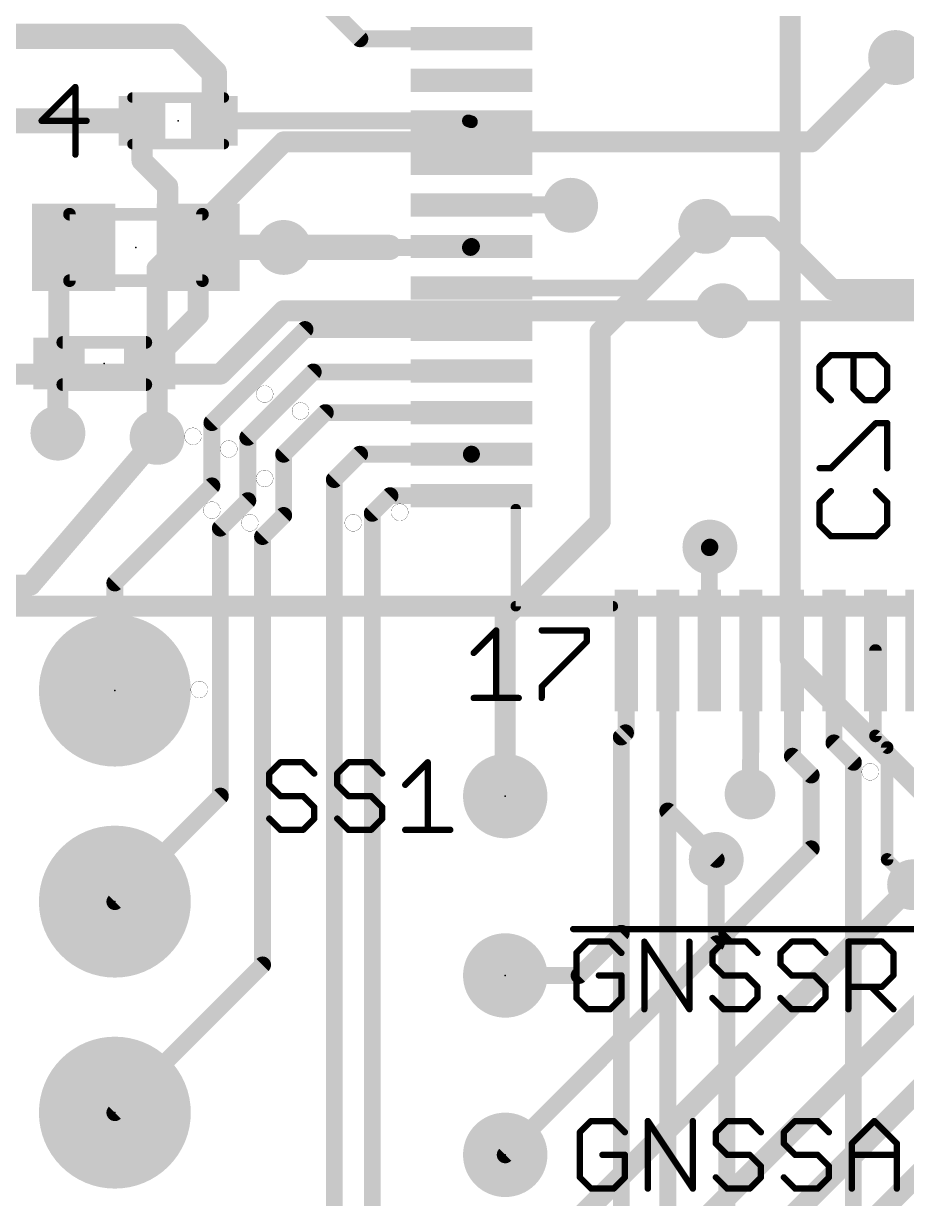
# Model space of a CAD drawing. Extents: x -18 to 144, y -21 to 125.
# Drawn here: x 20.24 to 30.87, y 57.39 to 71.53 of the extents above; entities that cross this region are included whole.
import ezdxf

# ---------------------------------------------------------------- set-up
doc = ezdxf.new("R2010")
doc.units = 0
for name, color, linetype in [('1', 22, 'CONTINUOUS'), ('114', 4, 'CONTINUOUS'), ('15', 23, 'CONTINUOUS'), ('16', 132, 'CONTINUOUS'), ('17', 1, 'CONTINUOUS'), ('18', 110, 'CONTINUOUS'), ('2', 110, 'CONTINUOUS'), ('21', 253, 'CONTINUOUS'), ('23', 53, 'CONTINUOUS'), ('25', 253, 'CONTINUOUS'), ('28', 251, 'CONTINUOUS')]:
    doc.layers.add(name, color=color, linetype=linetype)

# ---------------------------------------------------------------- blocks, each defined once
blk = doc.blocks.new('ROUNDP')
at = {"const_width": 0.5}
blk.add_lwpolyline([(0, -0.25, 1), (0, 0.25, 1), (0, -0.25)], format="xyb", dxfattribs=at)
blk = doc.blocks.new('RECT')
blk.add_solid([(-0.5, -0.5), (0.5, -0.5), (-0.5, 0.5), (0.5, 0.5)])
blk = doc.blocks.new('ROUNDV')
at = {"const_width": 0.5}
blk.add_lwpolyline([(0, -0.25, 1), (0, 0.25, 1), (0, -0.25)], format="xyb", dxfattribs=at)

msp = doc.modelspace()

# ---------------------------------------------------------------- linework, layer by layer
at = {"layer": '1'}
for points, const_width in [([(24.285, 71.346), (23.114, 72.517)], 0.2032), ([(22.098, 71.374), (18.542, 71.374)], 0.3048), ([(22.533, 70.939), (22.098, 71.374)], 0.3048), ([(25.6286, 71.346), (24.285, 71.346)], 0.2032), ([(22.533, 70.358), (22.533, 70.939)], 0.3048), ([(21.663, 70.358), (19.2786, 70.358)], 0.3048), ([(21.663, 70.358), (21.663, 69.8786)], 0.254), ([(22.533, 70.358), (25.5912, 70.358)], 0.2032), ([(25.5912, 70.358), (25.6286, 70.346)], 0.1524), ([(21.663, 69.8786), (21.971, 69.5706)], 0.254), ([(21.971, 69.5706), (21.971, 69.203)], 0.254), ([(25.6286, 69.346), (26.92, 69.346)], 0.2032), ([(26.92, 69.346), (26.8224, 69.342)], 0.2032), ([(21.971, 69.203), (22.34, 68.834)], 0.254), ([(28.448, 69.088), (27.706, 68.346)], 0.254), ([(20.84, 68.834), (20.6629, 68.6569)], 0.254), ([(22.34, 68.834), (23.368, 68.834)], 0.3048), ([(22.34, 68.834), (22.34, 68.0219)], 0.254), ([(23.368, 68.834), (24.638, 68.834)], 0.3048), ([(24.638, 68.834), (25.6166, 68.834)], 0.2032), ([(25.6166, 68.834), (25.6286, 68.846)], 0.2032), ([(20.6629, 68.6569), (20.6629, 67.437)], 0.254), ([(27.178, 67.818), (27.706, 68.346)], 0.254), ([(25.6286, 68.346), (27.706, 68.346)], 0.2032), ([(34.036, 68.072), (28.6512, 68.072)], 0.254), ([(22.34, 68.0219), (21.7551, 67.437)], 0.254), ([(23.6246, 67.846), (22.5044, 66.7258)], 0.2032), ([(25.6286, 67.846), (23.6246, 67.846)], 0.2032), ([(27.178, 65.532), (27.178, 67.818)], 0.254), ([(20.6629, 67.437), (20.6502, 67.4243)], 0.254), ([(20.6502, 67.4243), (20.6502, 66.5988)], 0.254), ([(22.9362, 66.548), (23.7236, 67.3354)], 0.2032), ([(23.7236, 67.3354), (25.5926, 67.3354)], 0.2032), ([(25.5926, 67.3354), (25.6286, 67.346)], 0.2032), ([(23.8692, 66.846), (23.368, 66.3448)], 0.2032), ([(25.6286, 66.846), (23.8692, 66.846)], 0.2032), ([(22.5044, 66.7258), (22.5044, 65.9638)], 0.2032), ([(22.9362, 65.786), (22.9362, 66.548)], 0.2032), ([(23.368, 66.3448), (23.368, 65.6082)], 0.2032), ([(23.9776, 66.04), (24.2824, 66.3448)], 0.2032), ([(24.2824, 66.3448), (25.6274, 66.3448)], 0.2032), ([(25.6274, 66.3448), (25.6286, 66.346)], 0.2032), ([(22.5044, 65.9638), (21.336, 64.7954)], 0.2032), ([(23.9776, 66.04), (23.9776, 53.594)], 0.2032), ([(24.6472, 65.846), (24.4348, 65.6336)], 0.2032), ([(25.6286, 65.846), (24.6472, 65.846)], 0.2032), ([(22.606, 65.4558), (22.9362, 65.786)], 0.2032), ([(23.368, 65.6082), (23.114, 65.3542)], 0.2032), ([(24.4348, 65.6336), (24.4348, 51.3588)], 0.2032), ([(26.035, 64.389), (27.178, 65.532)], 0.254), ([(22.606, 62.23), (22.606, 65.4558)], 0.2032), ([(23.114, 65.3542), (23.114, 60.198)], 0.2032), ([(28.492, 65.2204), (28.4988, 65.2272)], 0.2032), ([(28.492, 63.9826), (28.492, 65.2204)], 0.2032), ([(21.336, 64.7954), (21.336, 63.5)], 0.2032), ([(26.035, 62.23), (26.035, 64.389)], 0.254), ([(27.492, 62.992), (27.492, 63.9826)], 0.2032), ([(27.992, 63.9826), (27.992, 46.6332)], 0.2032), ([(27.992, 63.9826), (27.992, 62.051)], 0.2032), ([(28.992, 63.9826), (28.992, 62.8544)], 0.2032), ([(29.492, 63.9826), (29.492, 62.71)], 0.2032), ([(29.992, 63.9826), (29.992, 62.8704)], 0.2032), ([(30.492, 63.9826), (30.492, 62.9546)], 0.1524), ([(27.432, 62.9412), (27.4828, 62.992)], 0.2032), ([(27.4828, 62.992), (27.492, 62.992)], 0.2032), ([(27.432, 60.579), (27.432, 62.9412)], 0.2032), ([(28.992, 62.8544), (28.9814, 62.2554)], 0.2032), ([(29.992, 62.8704), (30.226, 62.6364)], 0.2032), ([(30.492, 62.9546), (30.6324, 62.8142)], 0.1524), ([(29.492, 62.71), (29.718, 62.484)], 0.2032), ([(30.6324, 62.8142), (30.6324, 61.468)], 0.1524), ([(30.226, 62.6364), (30.226, 48.9712)], 0.2032), ([(29.718, 62.484), (29.718, 61.595)], 0.2032), ([(21.336, 60.96), (22.606, 62.23)], 0.2032), ([(27.992, 62.051), (28.575, 61.468)], 0.2032), ([(29.718, 61.595), (28.702, 60.579)], 0.2032), ([(30.6324, 61.468), (30.9372, 61.1632)], 0.1524), ([(26.924, 60.071), (27.432, 60.579)], 0.2032), ([(27.432, 46.228), (27.432, 60.579)], 0.2032), ([(28.702, 60.579), (28.702, 52.07)], 0.2032), ([(23.114, 60.198), (21.336, 58.42)], 0.2032), ([(26.035, 60.071), (26.924, 60.071)], 0.2032)]:
    msp.add_lwpolyline(points, dxfattribs=dict(at, const_width=const_width))
for points, const_width in [([(22.1519, 71.4279, 1), (22.0441, 71.3201)], 0.1524), ([(22.098, 71.2978, 1), (22.098, 71.4502)], 0.1524), ([(24.285, 71.3968, 1), (24.285, 71.2952)], 0.1016), ([(24.2491, 71.3101, 1), (24.3209, 71.3819)], 0.1016), ([(25.6286, 71.2952, 1), (25.6286, 71.3968)], 0.1016), ([(22.6092, 70.939, 1), (22.4568, 70.939)], 0.1524), ([(22.4791, 70.8851, 1), (22.5869, 70.9929)], 0.1524), ([(21.7265, 70.358, 1), (21.5995, 70.358)], 0.127), ([(21.663, 70.2818, 1), (21.663, 70.4342)], 0.1524), ([(22.4568, 70.358, 1), (22.6092, 70.358)], 0.1524), ([(22.533, 70.4088, 1), (22.533, 70.3072)], 0.1016), ([(25.6028, 70.3943, 1), (25.5796, 70.3217)], 0.0762), ([(25.5912, 70.3072, 1), (25.5912, 70.4088)], 0.1016), ([(25.617, 70.3097, 1), (25.6402, 70.3823)], 0.0762), ([(21.7079, 69.9235, 1), (21.6181, 69.8337)], 0.127), ([(21.5995, 69.8786, 1), (21.7265, 69.8786)], 0.127), ([(22.0345, 69.5706, 1), (21.9075, 69.5706)], 0.127), ([(21.9261, 69.5257, 1), (22.0159, 69.6155)], 0.127), ([(25.6286, 69.3968, 1), (25.6286, 69.2952)], 0.1016), ([(26.8203, 69.3928, 1), (26.8245, 69.2912)], 0.1016), ([(26.9221, 69.2952, 1), (26.9179, 69.3968)], 0.1016), ([(26.92, 69.2952, 1), (26.92, 69.3968)], 0.1016), ([(22.0159, 69.2479, 1), (21.9261, 69.1581)], 0.127), ([(21.9075, 69.203, 1), (22.0345, 69.203)], 0.127), ([(28.4929, 69.0431, 1), (28.4031, 69.1329)], 0.127), ([(20.8849, 68.7891, 1), (20.7951, 68.8789)], 0.127), ([(22.34, 68.9102, 1), (22.34, 68.7578)], 0.1524), ([(22.4035, 68.834, 1), (22.2765, 68.834)], 0.127), ([(22.2951, 68.7891, 1), (22.3849, 68.8789)], 0.127), ([(23.368, 68.9102, 1), (23.368, 68.7578)], 0.1524), ([(23.368, 68.7578, 1), (23.368, 68.9102)], 0.1524), ([(24.638, 68.8848, 1), (24.638, 68.7832)], 0.1016), ([(24.638, 68.7578, 1), (24.638, 68.9102)], 0.1524), ([(25.5807, 68.8699, 1), (25.6525, 68.7981)], 0.1016), ([(25.6645, 68.8101, 1), (25.5927, 68.8819)], 0.1016), ([(25.6166, 68.7832, 1), (25.6166, 68.8848)], 0.1016), ([(20.7264, 68.6569, 1), (20.5994, 68.6569)], 0.127), ([(20.618, 68.7018, 1), (20.7078, 68.612)], 0.127), ([(27.6611, 68.3909, 1), (27.7509, 68.3011)], 0.127), ([(27.7509, 68.3011, 1), (27.6611, 68.3909)], 0.127), ([(25.6286, 68.3968, 1), (25.6286, 68.2952)], 0.1016), ([(27.706, 68.2952, 1), (27.706, 68.3968)], 0.1016), ([(28.6512, 68.1355, 1), (28.6512, 68.0085)], 0.127), ([(22.2765, 68.0219, 1), (22.4035, 68.0219)], 0.127), ([(22.3849, 67.977, 1), (22.2951, 68.0668)], 0.127), ([(23.6246, 67.8968, 1), (23.6246, 67.7952)], 0.1016), ([(23.6605, 67.8101, 1), (23.5887, 67.8819)], 0.1016), ([(25.6286, 67.7952, 1), (25.6286, 67.8968)], 0.1016), ([(27.2415, 67.818, 1), (27.1145, 67.818)], 0.127), ([(27.1331, 67.8629, 1), (27.2229, 67.7731)], 0.127), ([(20.7137, 67.4243, 1), (20.5867, 67.4243)], 0.127), ([(20.6053, 67.4692, 1), (20.6951, 67.3794)], 0.127), ([(20.5994, 67.437, 1), (20.7264, 67.437)], 0.127), ([(20.7078, 67.3921, 1), (20.618, 67.4819)], 0.127), ([(21.7102, 67.4819, 1), (21.8, 67.3921)], 0.127), ([(23.7236, 67.3862, 1), (23.7236, 67.2846)], 0.1016), ([(23.7595, 67.2995, 1), (23.6877, 67.3713)], 0.1016), ([(25.5783, 67.3841, 1), (25.6069, 67.2867)], 0.1016), ([(25.5926, 67.2846, 1), (25.5926, 67.3862)], 0.1016), ([(25.6429, 67.2973, 1), (25.6143, 67.3947)], 0.1016), ([(23.8692, 66.8968, 1), (23.8692, 66.7952)], 0.1016), ([(23.9051, 66.8101, 1), (23.8333, 66.8819)], 0.1016), ([(25.6286, 66.7952, 1), (25.6286, 66.8968)], 0.1016), ([(22.5552, 66.7258, 1), (22.4536, 66.7258)], 0.1016), ([(22.4685, 66.7617, 1), (22.5403, 66.6899)], 0.1016), ([(20.5867, 66.5988, 1), (20.7137, 66.5988)], 0.127), ([(22.987, 66.548, 1), (22.8854, 66.548)], 0.1016), ([(22.9003, 66.5839, 1), (22.9721, 66.5121)], 0.1016), ([(23.4188, 66.3448, 1), (23.3172, 66.3448)], 0.1016), ([(23.3321, 66.3807, 1), (23.4039, 66.3089)], 0.1016), ([(24.2824, 66.3956, 1), (24.2824, 66.294)], 0.1016), ([(24.3183, 66.3089, 1), (24.2465, 66.3807)], 0.1016), ([(25.5915, 66.3807, 1), (25.6633, 66.3089)], 0.1016), ([(25.6645, 66.3101, 1), (25.5927, 66.3819)], 0.1016), ([(25.6274, 66.294, 1), (25.6274, 66.3956)], 0.1016), ([(22.5403, 65.9279, 1), (22.4685, 65.9997)], 0.1016), ([(24.0284, 66.04, 1), (23.9268, 66.04)], 0.1016), ([(23.9417, 66.0759, 1), (24.0135, 66.0041)], 0.1016), ([(22.4536, 65.9638, 1), (22.5552, 65.9638)], 0.1016), ([(24.6472, 65.8968, 1), (24.6472, 65.7952)], 0.1016), ([(24.6831, 65.8101, 1), (24.6113, 65.8819)], 0.1016), ([(25.6286, 65.7952, 1), (25.6286, 65.8968)], 0.1016), ([(22.8854, 65.786, 1), (22.987, 65.786)], 0.1016), ([(22.9721, 65.7501, 1), (22.9003, 65.8219)], 0.1016), ([(23.3172, 65.6082, 1), (23.4188, 65.6082)], 0.1016), ([(23.4039, 65.5723, 1), (23.3321, 65.6441)], 0.1016), ([(24.4856, 65.6336, 1), (24.384, 65.6336)], 0.1016), ([(24.3989, 65.6695, 1), (24.4707, 65.5977)], 0.1016), ([(27.2229, 65.4871, 1), (27.1331, 65.5769)], 0.127), ([(22.6568, 65.4558, 1), (22.5552, 65.4558)], 0.1016), ([(22.5701, 65.4917, 1), (22.6419, 65.4199)], 0.1016), ([(27.1145, 65.532, 1), (27.2415, 65.532)], 0.127), ([(23.1648, 65.3542, 1), (23.0632, 65.3542)], 0.1016), ([(23.0781, 65.3901, 1), (23.1499, 65.3183)], 0.1016), ([(28.5428, 65.2204, 1), (28.4412, 65.2204)], 0.1016), ([(28.4561, 65.2563, 1), (28.5279, 65.1845)], 0.1016), ([(28.5347, 65.1913, 1), (28.4629, 65.2631)], 0.1016), ([(21.3868, 64.7954, 1), (21.2852, 64.7954)], 0.1016), ([(21.3001, 64.8313, 1), (21.3719, 64.7595)], 0.1016), ([(26.0985, 64.389, 1), (25.9715, 64.389)], 0.127), ([(25.9901, 64.4339, 1), (26.0799, 64.3441)], 0.127), ([(27.5428, 63.9826, 1), (27.4412, 63.9826)], 0.1016), ([(28.0428, 63.9826, 1), (27.9412, 63.9826)], 0.1016), ([(28.0428, 63.9826, 1), (27.9412, 63.9826)], 0.1016), ([(29.0428, 63.9826, 1), (28.9412, 63.9826)], 0.1016), ([(29.5428, 63.9826, 1), (29.4412, 63.9826)], 0.1016), ([(30.0428, 63.9826, 1), (29.9412, 63.9826)], 0.1016), ([(28.4412, 63.9826, 1), (28.5428, 63.9826)], 0.1016), ([(30.5301, 63.9826, 1), (30.4539, 63.9826)], 0.0762), ([(21.2852, 63.5, 1), (21.3868, 63.5)], 0.1016), ([(27.4828, 63.0428, 1), (27.4828, 62.9412)], 0.1016), ([(27.5187, 62.9561, 1), (27.4469, 63.0279)], 0.1016), ([(27.492, 62.9412, 1), (27.492, 63.0428)], 0.1016), ([(27.4828, 62.9412, 1), (27.3812, 62.9412)], 0.1016), ([(27.3961, 62.9771, 1), (27.4679, 62.9053)], 0.1016), ([(27.4412, 62.992, 1), (27.5428, 62.992)], 0.1016), ([(29.0428, 62.8535, 1), (28.9412, 62.8553)], 0.1016), ([(30.0279, 62.9063, 1), (29.9561, 62.8345)], 0.1016), ([(30.4539, 62.9546, 1), (30.5301, 62.9546)], 0.0762), ([(30.5189, 62.9815, 1), (30.4651, 62.9277)], 0.0762), ([(28.9412, 62.8544, 1), (29.0428, 62.8544)], 0.1016), ([(29.5279, 62.7459, 1), (29.4561, 62.6741)], 0.1016), ([(29.9412, 62.8704, 1), (30.0428, 62.8704)], 0.1016), ([(30.6705, 62.8142, 1), (30.5943, 62.8142)], 0.0762), ([(30.6055, 62.7873, 1), (30.6593, 62.8411)], 0.0762), ([(29.4412, 62.71, 1), (29.5428, 62.71)], 0.1016), ([(30.2768, 62.6364, 1), (30.1752, 62.6364)], 0.1016), ([(30.1901, 62.6005, 1), (30.2619, 62.6723)], 0.1016), ([(29.7688, 62.484, 1), (29.6672, 62.484)], 0.1016), ([(29.6821, 62.4481, 1), (29.7539, 62.5199)], 0.1016), ([(22.5552, 62.23, 1), (22.6568, 62.23)], 0.1016), ([(22.6419, 62.1941, 1), (22.5701, 62.2659)], 0.1016), ([(25.9715, 62.23, 1), (26.0985, 62.23)], 0.127), ([(28.9306, 62.2563, 1), (29.0322, 62.2545)], 0.1016), ([(28.0279, 62.0869, 1), (27.9561, 62.0151)], 0.1016), ([(27.9412, 62.051, 1), (28.0428, 62.051)], 0.1016), ([(29.7539, 61.5591, 1), (29.6821, 61.6309)], 0.1016), ([(28.5391, 61.4321, 1), (28.6109, 61.5039)], 0.1016), ([(29.6672, 61.595, 1), (29.7688, 61.595)], 0.1016), ([(30.6593, 61.4949, 1), (30.6055, 61.4411)], 0.0762), ([(30.5943, 61.468, 1), (30.6705, 61.468)], 0.0762), ([(21.3001, 60.9959, 1), (21.3719, 60.9241)], 0.1016), ([(27.4828, 60.579, 1), (27.3812, 60.579)], 0.1016), ([(27.4679, 60.5431, 1), (27.3961, 60.6149)], 0.1016), ([(28.7528, 60.579, 1), (28.6512, 60.579)], 0.1016), ([(27.3812, 60.579, 1), (27.4828, 60.579)], 0.1016), ([(28.6661, 60.6149, 1), (28.7379, 60.5431)], 0.1016), ([(23.1499, 60.1621, 1), (23.0781, 60.2339)], 0.1016), ([(23.0632, 60.198, 1), (23.1648, 60.198)], 0.1016), ([(26.035, 60.1218, 1), (26.035, 60.0202)], 0.1016), ([(26.8881, 60.1069, 1), (26.9599, 60.0351)], 0.1016), ([(26.924, 60.0202, 1), (26.924, 60.1218)], 0.1016), ([(21.3001, 58.4559, 1), (21.3719, 58.3841)], 0.1016)]:
    msp.add_lwpolyline(points, format="xyb", dxfattribs=dict(at, const_width=const_width))
at = {"layer": '114', "const_width": 0.0025}
for points in [[(23.1394, 66.9671, 1), (23.1394, 67.1703, 1), (23.1394, 66.9671)], [(23.5712, 66.7639, 1), (23.5712, 66.9671, 1), (23.5712, 66.7639)], [(22.2758, 66.4591, 1), (22.2758, 66.6623, 1), (22.2758, 66.4591)], [(22.7076, 66.3067, 1), (22.7076, 66.5099, 1), (22.7076, 66.3067)], [(23.1394, 65.9511, 1), (23.1394, 66.1543, 1), (23.1394, 65.9511)], [(22.5044, 65.5701, 1), (22.5044, 65.7733, 1), (22.5044, 65.5701)], [(24.765, 65.5447, 1), (24.765, 65.7479, 1), (24.765, 65.5447)], [(22.9616, 65.4177, 1), (22.9616, 65.6209, 1), (22.9616, 65.4177)], [(24.2062, 65.4177, 1), (24.2062, 65.6209, 1), (24.2062, 65.4177)], [(22.352, 63.4111, 1), (22.352, 63.6143, 1), (22.352, 63.4111)], [(30.4292, 62.4205, 1), (30.4292, 62.6237, 1), (30.4292, 62.4205)]]:
    msp.add_lwpolyline(points, format="xyb", dxfattribs=at)
at = {"layer": '15', "const_width": 0.254}
msp.add_lwpolyline([(15.494, 64.516), (36.068, 64.516)], dxfattribs=at)
at = {"layer": '16'}
for points, const_width in [([(29.464, 80.264), (29.464, 63.881)], 0.254), ([(37.6428, 71.12), (30.734, 71.12)], 0.254), ([(23.368, 68.072), (22.606, 67.31)], 0.254), ([(28.6512, 68.072), (23.368, 68.072)], 0.254), ([(22.606, 67.31), (4.1402, 67.31)], 0.254), ([(21.844, 66.548), (20.32, 64.77)], 0.254), ([(38.5572, 66.2432), (23.114, 50.8)], 0.254), ([(39.37, 66.04), (23.368, 50.038)], 0.254), ([(20.32, 64.77), (4.1402, 64.77)], 0.254), ([(35.306, 64.008), (22.86, 51.562)], 0.254), ([(29.464, 63.881), (31.496, 61.849)], 0.254), ([(28.575, 61.468), (28.575, 60.452)], 0.2032), ([(30.9372, 61.1632), (25.654, 55.88)], 0.254), ([(28.575, 60.452), (26.035, 57.912)], 0.2032)]:
    msp.add_lwpolyline(points, dxfattribs=dict(at, const_width=const_width))
for points, const_width in [([(30.734, 71.1835, 1), (30.734, 71.0565)], 0.127), ([(23.368, 68.1355, 1), (23.368, 68.0085)], 0.127), ([(23.4129, 68.0271, 1), (23.3231, 68.1169)], 0.127), ([(28.6512, 68.0085, 1), (28.6512, 68.1355)], 0.127), ([(22.5611, 67.3549, 1), (22.6509, 67.2651)], 0.127), ([(22.606, 67.2465, 1), (22.606, 67.3735)], 0.127), ([(21.8922, 66.5067, 1), (21.7958, 66.5893)], 0.127), ([(20.2718, 64.8113, 1), (20.3682, 64.7287)], 0.127), ([(20.32, 64.7065, 1), (20.32, 64.8335)], 0.127), ([(29.5089, 63.9259, 1), (29.4191, 63.8361)], 0.127), ([(29.4005, 63.881, 1), (29.5275, 63.881)], 0.127), ([(28.6258, 61.468, 1), (28.5242, 61.468)], 0.1016), ([(30.9821, 61.1183, 1), (30.8923, 61.2081)], 0.127), ([(28.6109, 60.4161, 1), (28.5391, 60.4879)], 0.1016), ([(28.5242, 60.452, 1), (28.6258, 60.452)], 0.1016), ([(25.9991, 57.9479, 1), (26.0709, 57.8761)], 0.1016)]:
    msp.add_lwpolyline(points, format="xyb", dxfattribs=dict(at, const_width=const_width))
at = {"layer": '2', "const_width": 0.254}
for points in [[(30.734, 71.12), (29.718, 70.104)], [(23.368, 70.104), (21.844, 68.58)], [(29.718, 70.104), (23.368, 70.104)], [(29.21, 69.088), (28.448, 69.088)], [(29.972, 68.326), (29.21, 69.088)], [(21.844, 68.58), (21.844, 66.548)], [(34.036, 68.326), (29.972, 68.326)]]:
    msp.add_lwpolyline(points, dxfattribs=at)
at = {"layer": '2', "const_width": 0.127}
for points in [[(30.7789, 71.0751, 1), (30.6891, 71.1649)], [(23.368, 70.1675, 1), (23.368, 70.0405)], [(23.4129, 70.0591, 1), (23.3231, 70.1489)], [(29.6731, 70.1489, 1), (29.7629, 70.0591)], [(29.718, 70.0405, 1), (29.718, 70.1675)], [(28.448, 69.1515, 1), (28.448, 69.0245)], [(29.2549, 69.1329, 1), (29.1651, 69.0431)], [(29.21, 69.0245, 1), (29.21, 69.1515)], [(21.9075, 68.58, 1), (21.7805, 68.58)], [(21.7991, 68.6249, 1), (21.8889, 68.5351)], [(29.972, 68.3895, 1), (29.972, 68.2625)], [(29.9271, 68.2811, 1), (30.0169, 68.3709)], [(21.7805, 66.548, 1), (21.9075, 66.548)]]:
    msp.add_lwpolyline(points, format="xyb", dxfattribs=at)
at = {"layer": '21'}
for points, const_width in [([(22.648, 70.638), (21.548, 70.638)], 0.127), ([(22.648, 70.078), (21.548, 70.078)], 0.127), ([(22.39, 69.234), (20.79, 69.234)], 0.1524), ([(20.79, 69.234), (20.79, 68.434)], 0.1524), ([(22.39, 68.434), (22.39, 69.234)], 0.1524), ([(20.79, 68.434), (22.39, 68.434)], 0.1524), ([(21.709, 67.691), (20.709, 67.691)], 0.1524), ([(20.709, 67.183), (21.709, 67.183)], 0.1524), ([(26.162, 64.516), (26.162, 65.6844)], 0.127), ([(27.3304, 64.516), (26.162, 64.516)], 0.127), ([(25.6551, 63.9534), (25.9263, 64.2246)], 0.0762), ([(25.9263, 64.2246), (25.9263, 63.4111)], 0.0762), ([(26.4737, 64.2246), (27.016, 64.2246)], 0.0762), ([(27.016, 64.2246), (27.016, 64.089)], 0.0762), ([(27.016, 64.089), (26.4737, 63.5467)], 0.0762), ([(26.4737, 63.5467), (26.4737, 63.4111)], 0.0762), ([(25.6551, 63.4111), (26.1975, 63.4111)], 0.0762)]:
    msp.add_lwpolyline(points, dxfattribs=dict(at, const_width=const_width))
for points, const_width in [([(21.548, 70.6698, 1), (21.548, 70.6063)], 0.0635), ([(22.648, 70.6063, 1), (22.648, 70.6698)], 0.0635), ([(21.548, 70.1098, 1), (21.548, 70.0463)], 0.0635), ([(22.648, 70.0463, 1), (22.648, 70.1098)], 0.0635), ([(20.79, 69.2721, 1), (20.79, 69.1959)], 0.0762), ([(20.8281, 69.234, 1), (20.7519, 69.234)], 0.0762), ([(22.4281, 69.234, 1), (22.3519, 69.234)], 0.0762), ([(22.39, 69.1959, 1), (22.39, 69.2721)], 0.0762), ([(20.79, 68.4721, 1), (20.79, 68.3959)], 0.0762), ([(20.7519, 68.434, 1), (20.8281, 68.434)], 0.0762), ([(22.3519, 68.434, 1), (22.4281, 68.434)], 0.0762), ([(22.39, 68.3959, 1), (22.39, 68.4721)], 0.0762), ([(20.709, 67.7291, 1), (20.709, 67.6529)], 0.0762), ([(21.709, 67.6529, 1), (21.709, 67.7291)], 0.0762), ([(20.709, 67.2211, 1), (20.709, 67.1449)], 0.0762), ([(21.709, 67.1449, 1), (21.709, 67.2211)], 0.0762), ([(26.1938, 65.6844, 1), (26.1303, 65.6844)], 0.0635), ([(26.162, 64.5478, 1), (26.162, 64.4843)], 0.0635), ([(26.1303, 64.516, 1), (26.1938, 64.516)], 0.0635), ([(27.3304, 64.4843, 1), (27.3304, 64.5478)], 0.0635), ([(25.9454, 64.2246, 1), (25.9073, 64.2246)], 0.0381), ([(25.9398, 64.2111, 1), (25.9128, 64.2381)], 0.0381), ([(26.4737, 64.2436, 1), (26.4737, 64.2055)], 0.0381), ([(27.0351, 64.2246, 1), (26.997, 64.2246)], 0.0381), ([(27.016, 64.2055, 1), (27.016, 64.2436)], 0.0381), ([(26.997, 64.089, 1), (27.0351, 64.089)], 0.0381), ([(27.0295, 64.0755, 1), (27.0026, 64.1025)], 0.0381), ([(25.6417, 63.9669, 1), (25.6686, 63.94)], 0.0381), ([(26.4928, 63.5467, 1), (26.4547, 63.5467)], 0.0381), ([(26.4603, 63.5602, 1), (26.4872, 63.5332)], 0.0381), ([(25.6551, 63.4302, 1), (25.6551, 63.3921)], 0.0381), ([(25.9073, 63.4111, 1), (25.9454, 63.4111)], 0.0381), ([(26.1975, 63.3921, 1), (26.1975, 63.4302)], 0.0381), ([(26.4547, 63.4111, 1), (26.4928, 63.4111)], 0.0381)]:
    msp.add_lwpolyline(points, format="xyb", dxfattribs=dict(at, const_width=const_width))
at = {"layer": '23'}
for p in [(22.098, 70.358), (21.59, 68.834), (21.209, 67.437), (21.336, 63.5), (26.035, 62.23), (21.336, 60.96), (26.035, 60.071), (21.336, 58.42), (26.035, 57.912)]:
    msp.add_point(p, dxfattribs=at)
at = {"layer": '25', "const_width": 0.0762}
for points in [[(20.8607, 70.7651), (20.4539, 70.3583)], [(20.8607, 69.9516), (20.8607, 70.7651)], [(20.4539, 70.3583), (20.9962, 70.3583)], [(23.3298, 62.6371), (23.1942, 62.5015)], [(23.601, 62.6371), (23.3298, 62.6371)], [(23.7366, 62.5015), (23.601, 62.6371)], [(24.1484, 62.6371), (24.0128, 62.5015)], [(24.4196, 62.6371), (24.1484, 62.6371)], [(24.5551, 62.5015), (24.4196, 62.6371)], [(24.8314, 62.3659), (25.1026, 62.6371)], [(25.1026, 62.6371), (25.1026, 61.8236)], [(23.1942, 62.5015), (23.1942, 62.3659)], [(24.0128, 62.5015), (24.0128, 62.3659)], [(23.1942, 62.3659), (23.3298, 62.2303)], [(24.0128, 62.3659), (24.1484, 62.2303)], [(23.3298, 62.2303), (23.601, 62.2303)], [(23.601, 62.2303), (23.7366, 62.0948)], [(24.1484, 62.2303), (24.4196, 62.2303)], [(24.4196, 62.2303), (24.5551, 62.0948)], [(23.7366, 62.0948), (23.7366, 61.9592)], [(24.5551, 62.0948), (24.5551, 61.9592)], [(23.3298, 61.8236), (23.1942, 61.9592)], [(23.7366, 61.9592), (23.601, 61.8236)], [(24.1484, 61.8236), (24.0128, 61.9592)], [(24.5551, 61.9592), (24.4196, 61.8236)], [(23.601, 61.8236), (23.3298, 61.8236)], [(24.4196, 61.8236), (24.1484, 61.8236)], [(24.8314, 61.8236), (25.3737, 61.8236)], [(26.853, 60.6298), (32.583, 60.6298)], [(27.0267, 60.4781), (26.8911, 60.3425)], [(27.2978, 60.4781), (27.0267, 60.4781)], [(27.4334, 60.3425), (27.2978, 60.4781)], [(27.7096, 59.6646), (27.7096, 60.4781)], [(27.7096, 60.4781), (28.252, 59.6646)], [(28.252, 59.6646), (28.252, 60.4781)], [(28.6638, 60.4781), (28.5282, 60.3425)], [(28.935, 60.4781), (28.6638, 60.4781)], [(29.0706, 60.3425), (28.935, 60.4781)], [(29.4824, 60.4781), (29.3468, 60.3425)], [(29.7536, 60.4781), (29.4824, 60.4781)], [(29.8891, 60.3425), (29.7536, 60.4781)], [(30.1654, 59.6646), (30.1654, 60.4781)], [(30.1654, 60.4781), (30.5721, 60.4781)], [(30.5721, 60.4781), (30.7077, 60.3425)], [(26.8911, 60.3425), (26.8911, 59.8002)], [(28.5282, 60.3425), (28.5282, 60.2069)], [(29.3468, 60.3425), (29.3468, 60.2069)], [(30.7077, 60.3425), (30.7077, 60.0713)], [(27.4334, 60.0713), (27.1622, 60.0713)], [(27.4334, 59.8002), (27.4334, 60.0713)], [(28.5282, 60.2069), (28.6638, 60.0713)], [(28.6638, 60.0713), (28.935, 60.0713)], [(28.935, 60.0713), (29.0706, 59.9358)], [(29.3468, 60.2069), (29.4824, 60.0713)], [(29.4824, 60.0713), (29.7536, 60.0713)], [(29.7536, 60.0713), (29.8891, 59.9358)], [(30.7077, 60.0713), (30.5721, 59.9358)], [(29.0706, 59.9358), (29.0706, 59.8002)], [(29.8891, 59.9358), (29.8891, 59.8002)], [(30.5721, 59.9358), (30.1654, 59.9358)], [(30.4365, 59.9358), (30.7077, 59.6646)], [(26.8911, 59.8002), (27.0267, 59.6646)], [(27.2978, 59.6646), (27.4334, 59.8002)], [(28.6638, 59.6646), (28.5282, 59.8002)], [(29.0706, 59.8002), (28.935, 59.6646)], [(29.4824, 59.6646), (29.3468, 59.8002)], [(29.8891, 59.8002), (29.7536, 59.6646)], [(27.0267, 59.6646), (27.2978, 59.6646)], [(28.935, 59.6646), (28.6638, 59.6646)], [(29.7536, 59.6646), (29.4824, 59.6646)], [(27.0688, 58.3191), (26.9332, 58.1835)], [(27.34, 58.3191), (27.0688, 58.3191)], [(27.4755, 58.1835), (27.34, 58.3191)], [(27.7518, 57.5056), (27.7518, 58.3191)], [(27.7518, 58.3191), (28.2941, 57.5056)], [(28.2941, 57.5056), (28.2941, 58.3191)], [(28.7059, 58.3191), (28.5704, 58.1835)], [(28.9771, 58.3191), (28.7059, 58.3191)], [(29.1127, 58.1835), (28.9771, 58.3191)], [(29.5245, 58.3191), (29.3889, 58.1835)], [(29.7957, 58.3191), (29.5245, 58.3191)], [(29.9313, 58.1835), (29.7957, 58.3191)], [(30.2075, 58.0479), (30.4787, 58.3191)], [(30.4787, 58.3191), (30.7498, 58.0479)], [(26.9332, 58.1835), (26.9332, 57.6412)], [(28.5704, 58.1835), (28.5704, 58.0479)], [(29.3889, 58.1835), (29.3889, 58.0479)], [(28.5704, 58.0479), (28.7059, 57.9123)], [(29.3889, 58.0479), (29.5245, 57.9123)], [(30.2075, 57.5056), (30.2075, 58.0479)], [(30.7498, 58.0479), (30.7498, 57.5056)], [(27.4755, 57.9123), (27.2044, 57.9123)], [(27.4755, 57.6412), (27.4755, 57.9123)], [(28.7059, 57.9123), (28.9771, 57.9123)], [(28.9771, 57.9123), (29.1127, 57.7768)], [(29.5245, 57.9123), (29.7957, 57.9123)], [(29.7957, 57.9123), (29.9313, 57.7768)], [(30.2075, 57.9123), (30.7498, 57.9123)], [(29.1127, 57.7768), (29.1127, 57.6412)], [(29.9313, 57.7768), (29.9313, 57.6412)], [(26.9332, 57.6412), (27.0688, 57.5056)], [(27.34, 57.5056), (27.4755, 57.6412)], [(28.7059, 57.5056), (28.5704, 57.6412)], [(29.1127, 57.6412), (28.9771, 57.5056)], [(29.5245, 57.5056), (29.3889, 57.6412)], [(29.9313, 57.6412), (29.7957, 57.5056)], [(27.0688, 57.5056), (27.34, 57.5056)], [(28.9771, 57.5056), (28.7059, 57.5056)], [(29.7957, 57.5056), (29.5245, 57.5056)]]:
    msp.add_lwpolyline(points, dxfattribs=at)
at = {"layer": '25', "const_width": 0.0381}
for points in [[(20.8797, 70.7651, 1), (20.8416, 70.7651)], [(20.8741, 70.7516, 1), (20.8472, 70.7786)], [(20.4539, 70.3774, 1), (20.4539, 70.3393)], [(20.4405, 70.3718, 1), (20.4674, 70.3449)], [(20.9962, 70.3393, 1), (20.9962, 70.3774)], [(20.8416, 69.9516, 1), (20.8797, 69.9516)], [(23.3298, 62.6561, 1), (23.3298, 62.618)], [(23.3433, 62.6236, 1), (23.3163, 62.6506)], [(23.6144, 62.6506, 1), (23.5875, 62.6236)], [(23.601, 62.618, 1), (23.601, 62.6561)], [(24.1484, 62.6561, 1), (24.1484, 62.618)], [(24.1619, 62.6236, 1), (24.1349, 62.6506)], [(24.433, 62.6506, 1), (24.4061, 62.6236)], [(24.4196, 62.618, 1), (24.4196, 62.6561)], [(25.1216, 62.6371, 1), (25.0835, 62.6371)], [(25.116, 62.6236, 1), (25.0891, 62.6506)], [(23.1808, 62.515, 1), (23.2077, 62.488)], [(23.2133, 62.5015, 1), (23.1752, 62.5015)], [(23.7231, 62.488, 1), (23.75, 62.515)], [(23.9993, 62.515, 1), (24.0263, 62.488)], [(24.0319, 62.5015, 1), (23.9938, 62.5015)], [(24.5417, 62.488, 1), (24.5686, 62.515)], [(23.2077, 62.3794, 1), (23.1808, 62.3525)], [(23.1752, 62.3659, 1), (23.2133, 62.3659)], [(24.0263, 62.3794, 1), (23.9993, 62.3525)], [(23.9938, 62.3659, 1), (24.0319, 62.3659)], [(24.8179, 62.3794, 1), (24.8449, 62.3525)], [(23.3298, 62.2494, 1), (23.3298, 62.2113)], [(23.3163, 62.2169, 1), (23.3433, 62.2438)], [(23.6144, 62.2438, 1), (23.5875, 62.2169)], [(23.601, 62.2113, 1), (23.601, 62.2494)], [(24.1484, 62.2494, 1), (24.1484, 62.2113)], [(24.1349, 62.2169, 1), (24.1619, 62.2438)], [(24.433, 62.2438, 1), (24.4061, 62.2169)], [(24.4196, 62.2113, 1), (24.4196, 62.2494)], [(23.7556, 62.0948, 1), (23.7175, 62.0948)], [(23.7231, 62.0813, 1), (23.75, 62.1082)], [(24.5742, 62.0948, 1), (24.5361, 62.0948)], [(24.5417, 62.0813, 1), (24.5686, 62.1082)], [(23.2077, 61.9727, 1), (23.1808, 61.9457)], [(23.7175, 61.9592, 1), (23.7556, 61.9592)], [(23.75, 61.9457, 1), (23.7231, 61.9727)], [(24.0263, 61.9727, 1), (23.9993, 61.9457)], [(24.5361, 61.9592, 1), (24.5742, 61.9592)], [(24.5686, 61.9457, 1), (24.5417, 61.9727)], [(23.3298, 61.8427, 1), (23.3298, 61.8046)], [(23.3163, 61.8101, 1), (23.3433, 61.8371)], [(23.5875, 61.8371, 1), (23.6144, 61.8101)], [(23.601, 61.8046, 1), (23.601, 61.8427)], [(24.1484, 61.8427, 1), (24.1484, 61.8046)], [(24.1349, 61.8101, 1), (24.1619, 61.8371)], [(24.4061, 61.8371, 1), (24.433, 61.8101)], [(24.4196, 61.8046, 1), (24.4196, 61.8427)], [(24.8314, 61.8427, 1), (24.8314, 61.8046)], [(25.0835, 61.8236, 1), (25.1216, 61.8236)], [(25.3737, 61.8046, 1), (25.3737, 61.8427)], [(26.853, 60.6489, 1), (26.853, 60.6108)], [(27.0267, 60.4971, 1), (27.0267, 60.459)], [(27.0401, 60.4646, 1), (27.0132, 60.4916)], [(27.3113, 60.4916, 1), (27.2843, 60.4646)], [(27.2978, 60.459, 1), (27.2978, 60.4971)], [(27.7287, 60.4781, 1), (27.6906, 60.4781)], [(27.7255, 60.4887, 1), (27.6938, 60.4675)], [(28.271, 60.4781, 1), (28.2329, 60.4781)], [(28.6638, 60.4971, 1), (28.6638, 60.459)], [(28.6773, 60.4646, 1), (28.6503, 60.4916)], [(28.9484, 60.4916, 1), (28.9215, 60.4646)], [(28.935, 60.459, 1), (28.935, 60.4971)], [(29.4824, 60.4971, 1), (29.4824, 60.459)], [(29.4959, 60.4646, 1), (29.4689, 60.4916)], [(29.767, 60.4916, 1), (29.7401, 60.4646)], [(29.7536, 60.459, 1), (29.7536, 60.4971)], [(30.1844, 60.4781, 1), (30.1463, 60.4781)], [(30.1654, 60.4971, 1), (30.1654, 60.459)], [(30.5856, 60.4916, 1), (30.5587, 60.4646)], [(30.5721, 60.459, 1), (30.5721, 60.4971)], [(26.9101, 60.3425, 1), (26.872, 60.3425)], [(26.8776, 60.356, 1), (26.9045, 60.329)], [(27.4199, 60.329, 1), (27.4469, 60.356)], [(28.5473, 60.3425, 1), (28.5092, 60.3425)], [(28.5148, 60.356, 1), (28.5417, 60.329)], [(29.0571, 60.329, 1), (29.084, 60.356)], [(29.3659, 60.3425, 1), (29.3278, 60.3425)], [(29.3333, 60.356, 1), (29.3603, 60.329)], [(29.8757, 60.329, 1), (29.9026, 60.356)], [(30.7268, 60.3425, 1), (30.6887, 60.3425)], [(30.6942, 60.329, 1), (30.7212, 60.356)], [(27.1622, 60.0904, 1), (27.1622, 60.0523)], [(27.4525, 60.0713, 1), (27.4144, 60.0713)], [(27.4334, 60.0523, 1), (27.4334, 60.0904)], [(28.5092, 60.2069, 1), (28.5473, 60.2069)], [(28.5417, 60.2204, 1), (28.5148, 60.1935)], [(28.6638, 60.0904, 1), (28.6638, 60.0523)], [(28.9484, 60.0848, 1), (28.9215, 60.0579)], [(28.935, 60.0523, 1), (28.935, 60.0904)], [(29.3603, 60.2204, 1), (29.3333, 60.1935)], [(29.3278, 60.2069, 1), (29.3659, 60.2069)], [(29.4824, 60.0904, 1), (29.4824, 60.0523)], [(29.767, 60.0848, 1), (29.7401, 60.0579)], [(29.7536, 60.0523, 1), (29.7536, 60.0904)], [(30.7212, 60.0579, 1), (30.6942, 60.0848)], [(28.6503, 60.0579, 1), (28.6773, 60.0848)], [(29.0896, 59.9358, 1), (29.0515, 59.9358)], [(29.0571, 59.9223, 1), (29.084, 59.9492)], [(29.4689, 60.0579, 1), (29.4959, 60.0848)], [(29.9082, 59.9358, 1), (29.8701, 59.9358)], [(29.8757, 59.9223, 1), (29.9026, 59.9492)], [(30.1654, 59.9548, 1), (30.1654, 59.9167)], [(30.45, 59.9492, 1), (30.4231, 59.9223)], [(30.5587, 59.9492, 1), (30.5856, 59.9223)], [(30.5721, 59.9167, 1), (30.5721, 59.9548)], [(30.6887, 60.0713, 1), (30.7268, 60.0713)], [(26.9045, 59.8137, 1), (26.8776, 59.7867)], [(27.4469, 59.7867, 1), (27.4199, 59.8137)], [(28.5417, 59.8137, 1), (28.5148, 59.7867)], [(29.084, 59.7867, 1), (29.0571, 59.8137)], [(29.3603, 59.8137, 1), (29.3333, 59.7867)], [(29.9026, 59.7867, 1), (29.8757, 59.8137)], [(26.872, 59.8002, 1), (26.9101, 59.8002)], [(27.0267, 59.6837, 1), (27.0267, 59.6456)], [(27.0132, 59.6511, 1), (27.0401, 59.6781)], [(27.2843, 59.6781, 1), (27.3113, 59.6511)], [(27.2978, 59.6456, 1), (27.2978, 59.6837)], [(27.4144, 59.8002, 1), (27.4525, 59.8002)], [(28.2361, 59.654, 1), (28.2678, 59.6752)], [(28.6638, 59.6837, 1), (28.6638, 59.6456)], [(28.6503, 59.6511, 1), (28.6773, 59.6781)], [(28.9215, 59.6781, 1), (28.9484, 59.6511)], [(28.935, 59.6456, 1), (28.935, 59.6837)], [(29.0515, 59.8002, 1), (29.0896, 59.8002)], [(29.4824, 59.6837, 1), (29.4824, 59.6456)], [(29.4689, 59.6511, 1), (29.4959, 59.6781)], [(29.7401, 59.6781, 1), (29.767, 59.6511)], [(29.7536, 59.6456, 1), (29.7536, 59.6837)], [(29.8701, 59.8002, 1), (29.9082, 59.8002)], [(30.6942, 59.6511, 1), (30.7212, 59.6781)], [(27.6906, 59.6646, 1), (27.7287, 59.6646)], [(28.2329, 59.6646, 1), (28.271, 59.6646)], [(30.1463, 59.6646, 1), (30.1844, 59.6646)], [(27.0688, 58.3381, 1), (27.0688, 58.3)], [(27.0823, 58.3056, 1), (27.0553, 58.3326)], [(27.3534, 58.3326, 1), (27.3265, 58.3056)], [(27.34, 58.3, 1), (27.34, 58.3381)], [(27.7676, 58.3297, 1), (27.7359, 58.3085)], [(27.7708, 58.3191, 1), (27.7327, 58.3191)], [(28.3132, 58.3191, 1), (28.2751, 58.3191)], [(28.7059, 58.3381, 1), (28.7059, 58.3)], [(28.7194, 58.3056, 1), (28.6925, 58.3326)], [(28.9906, 58.3326, 1), (28.9636, 58.3056)], [(28.9771, 58.3, 1), (28.9771, 58.3381)], [(29.5245, 58.3381, 1), (29.5245, 58.3)], [(29.538, 58.3056, 1), (29.511, 58.3326)], [(29.8092, 58.3326, 1), (29.7822, 58.3056)], [(29.7957, 58.3, 1), (29.7957, 58.3381)], [(30.4921, 58.3326, 1), (30.4652, 58.3056)], [(30.4921, 58.3056, 1), (30.4652, 58.3326)], [(26.9197, 58.197, 1), (26.9467, 58.17)], [(26.9523, 58.1835, 1), (26.9142, 58.1835)], [(27.4621, 58.17, 1), (27.489, 58.197)], [(28.5569, 58.197, 1), (28.5838, 58.17)], [(28.5894, 58.1835, 1), (28.5513, 58.1835)], [(29.0992, 58.17, 1), (29.1262, 58.197)], [(29.3755, 58.197, 1), (29.4024, 58.17)], [(29.408, 58.1835, 1), (29.3699, 58.1835)], [(29.9178, 58.17, 1), (29.9447, 58.197)], [(28.5838, 58.0614, 1), (28.5569, 58.0345)], [(28.5513, 58.0479, 1), (28.5894, 58.0479)], [(29.4024, 58.0614, 1), (29.3755, 58.0345)], [(29.3699, 58.0479, 1), (29.408, 58.0479)], [(30.194, 58.0614, 1), (30.221, 58.0345)], [(30.2266, 58.0479, 1), (30.1885, 58.0479)], [(30.7689, 58.0479, 1), (30.7308, 58.0479)], [(30.7364, 58.0345, 1), (30.7633, 58.0614)], [(27.2044, 57.9314, 1), (27.2044, 57.8933)], [(27.4946, 57.9123, 1), (27.4565, 57.9123)], [(27.4755, 57.8933, 1), (27.4755, 57.9314)], [(28.7059, 57.9314, 1), (28.7059, 57.8933)], [(28.6925, 57.8989, 1), (28.7194, 57.9258)], [(28.9906, 57.9258, 1), (28.9636, 57.8989)], [(28.9771, 57.8933, 1), (28.9771, 57.9314)], [(29.5245, 57.9314, 1), (29.5245, 57.8933)], [(29.511, 57.8989, 1), (29.538, 57.9258)], [(29.8092, 57.9258, 1), (29.7822, 57.8989)], [(29.7957, 57.8933, 1), (29.7957, 57.9314)], [(30.2075, 57.9314, 1), (30.2075, 57.8933)], [(30.7498, 57.8933, 1), (30.7498, 57.9314)], [(29.1317, 57.7768, 1), (29.0936, 57.7768)], [(29.0992, 57.7633, 1), (29.1262, 57.7902)], [(29.9503, 57.7768, 1), (29.9122, 57.7768)], [(29.9178, 57.7633, 1), (29.9447, 57.7902)], [(26.9467, 57.6547, 1), (26.9197, 57.6277)], [(26.9142, 57.6412, 1), (26.9523, 57.6412)], [(27.4565, 57.6412, 1), (27.4946, 57.6412)], [(27.489, 57.6277, 1), (27.4621, 57.6547)], [(28.5838, 57.6547, 1), (28.5569, 57.6277)], [(29.0936, 57.6412, 1), (29.1317, 57.6412)], [(29.1262, 57.6277, 1), (29.0992, 57.6547)], [(29.4024, 57.6547, 1), (29.3755, 57.6277)], [(29.9122, 57.6412, 1), (29.9503, 57.6412)], [(29.9447, 57.6277, 1), (29.9178, 57.6547)], [(27.0688, 57.5247, 1), (27.0688, 57.4866)], [(27.0553, 57.4921, 1), (27.0823, 57.5191)], [(27.3265, 57.5191, 1), (27.3534, 57.4921)], [(27.34, 57.4866, 1), (27.34, 57.5247)], [(27.7327, 57.5056, 1), (27.7708, 57.5056)], [(28.2751, 57.5056, 1), (28.3132, 57.5056)], [(28.2783, 57.495, 1), (28.31, 57.5162)], [(28.7059, 57.5247, 1), (28.7059, 57.4866)], [(28.6925, 57.4921, 1), (28.7194, 57.5191)], [(28.9636, 57.5191, 1), (28.9906, 57.4921)], [(28.9771, 57.4866, 1), (28.9771, 57.5247)], [(29.5245, 57.5247, 1), (29.5245, 57.4866)], [(29.511, 57.4921, 1), (29.538, 57.5191)], [(29.7822, 57.5191, 1), (29.8092, 57.4921)], [(29.7957, 57.4866, 1), (29.7957, 57.5247)], [(30.1885, 57.5056, 1), (30.2266, 57.5056)], [(30.7308, 57.5056, 1), (30.7689, 57.5056)]]:
    msp.add_lwpolyline(points, format="xyb", dxfattribs=at)
at = {"layer": '28', "const_width": 0.0762}
for points in [[(29.8196, 67.4021), (29.9552, 67.5377)], [(29.9552, 67.5377), (30.4975, 67.5377)], [(30.2263, 67.131), (30.2263, 67.5377)], [(30.4975, 67.5377), (30.6331, 67.4021)], [(29.8196, 67.131), (29.8196, 67.4021)], [(30.6331, 67.4021), (30.6331, 67.131)], [(29.9552, 66.9954), (29.8196, 67.131)], [(30.3619, 66.9954), (30.2263, 67.131)], [(30.6331, 67.131), (30.4975, 66.9954)], [(30.4975, 66.9954), (30.3619, 66.9954)], [(30.4975, 66.7191), (29.9552, 66.1768)], [(30.6331, 66.7191), (30.4975, 66.7191)], [(30.6331, 66.1768), (30.6331, 66.7191)], [(29.9552, 66.1768), (29.8196, 66.1768)], [(29.8196, 65.765), (29.9552, 65.9006)], [(30.4975, 65.9006), (30.6331, 65.765)], [(29.8196, 65.4938), (29.8196, 65.765)], [(30.6331, 65.765), (30.6331, 65.4938)], [(29.9552, 65.3582), (29.8196, 65.4938)], [(30.6331, 65.4938), (30.4975, 65.3582)], [(30.4975, 65.3582), (29.9552, 65.3582)]]:
    msp.add_lwpolyline(points, dxfattribs=at)
at = {"layer": '28', "const_width": 0.0381}
for points in [[(29.9552, 67.5568, 1), (29.9552, 67.5187)], [(29.9687, 67.5242, 1), (29.9417, 67.5512)], [(30.2454, 67.5377, 1), (30.2073, 67.5377)], [(30.511, 67.5512, 1), (30.484, 67.5242)], [(30.4975, 67.5187, 1), (30.4975, 67.5568)], [(29.8387, 67.4021, 1), (29.8006, 67.4021)], [(29.8061, 67.4156, 1), (29.8331, 67.3887)], [(30.6521, 67.4021, 1), (30.614, 67.4021)], [(30.6196, 67.3887, 1), (30.6466, 67.4156)], [(29.8331, 67.1444, 1), (29.8061, 67.1175)], [(29.8006, 67.131, 1), (29.8387, 67.131)], [(30.2398, 67.1444, 1), (30.2129, 67.1175)], [(30.2073, 67.131, 1), (30.2454, 67.131)], [(30.614, 67.131, 1), (30.6521, 67.131)], [(30.6466, 67.1175, 1), (30.6196, 67.1444)], [(29.9417, 66.9819, 1), (29.9687, 67.0089)], [(30.3619, 67.0144, 1), (30.3619, 66.9763)], [(30.3485, 66.9819, 1), (30.3754, 67.0089)], [(30.484, 67.0089, 1), (30.511, 66.9819)], [(30.4975, 66.9763, 1), (30.4975, 67.0144)], [(30.4975, 66.7382, 1), (30.4975, 66.7001)], [(30.511, 66.7057, 1), (30.484, 66.7326)], [(30.6521, 66.7191, 1), (30.614, 66.7191)], [(30.6331, 66.7001, 1), (30.6331, 66.7382)], [(29.8196, 66.1959, 1), (29.8196, 66.1578)], [(29.9417, 66.1903, 1), (29.9687, 66.1633)], [(29.9552, 66.1578, 1), (29.9552, 66.1959)], [(30.614, 66.1768, 1), (30.6521, 66.1768)], [(29.9687, 65.8871, 1), (29.9417, 65.914)], [(30.511, 65.914, 1), (30.484, 65.8871)], [(29.8387, 65.765, 1), (29.8006, 65.765)], [(29.8061, 65.7784, 1), (29.8331, 65.7515)], [(30.6521, 65.765, 1), (30.614, 65.765)], [(30.6196, 65.7515, 1), (30.6466, 65.7784)], [(29.8331, 65.5073, 1), (29.8061, 65.4803)], [(29.8006, 65.4938, 1), (29.8387, 65.4938)], [(30.614, 65.4938, 1), (30.6521, 65.4938)], [(30.6466, 65.4803, 1), (30.6196, 65.5073)], [(29.9552, 65.3773, 1), (29.9552, 65.3392)], [(29.9417, 65.3448, 1), (29.9687, 65.3717)], [(30.484, 65.3717, 1), (30.511, 65.3448)], [(30.4975, 65.3392, 1), (30.4975, 65.3773)]]:
    msp.add_lwpolyline(points, format="xyb", dxfattribs=at)

# ---------------------------------------------------------------- block references
at = {"layer": '1'}
for p, xscale, yscale, rotation in [((25.6286, 71.346), 0.2794, 1.462, 270), ((25.6286, 70.846), 0.2794, 1.462, 270), ((25.6286, 70.346), 0.2794, 1.462, 270), ((25.6286, 69.846), 0.2794, 1.462, 270), ((25.6286, 69.346), 0.2794, 1.462, 270), ((25.6286, 68.846), 0.2794, 1.462, 270), ((25.6286, 68.346), 0.2794, 1.462, 270), ((25.6286, 67.846), 0.2794, 1.462, 270), ((20.6629, 67.437), 0.62, 0.62, 180), ((21.7551, 67.437), 0.62, 0.62, 180), ((25.6286, 67.346), 0.2794, 1.462, 270), ((25.6286, 66.846), 0.2794, 1.462, 270), ((25.6286, 66.346), 0.2794, 1.462, 270), ((25.6286, 65.846), 0.2794, 1.462, 270), ((27.492, 63.9826), 0.2794, 1.462, 180), ((27.992, 63.9826), 0.2794, 1.462, 180), ((28.492, 63.9826), 0.2794, 1.462, 180), ((28.992, 63.9826), 0.2794, 1.462, 180), ((29.492, 63.9826), 0.2794, 1.462, 180), ((29.992, 63.9826), 0.2794, 1.462, 180), ((30.492, 63.9826), 0.2794, 1.462, 180), ((30.992, 63.9826), 0.2794, 1.462, 180)]:
    msp.add_blockref('RECT', p, dxfattribs=dict(at, xscale=xscale, yscale=yscale, rotation=rotation))
at = {"layer": '1', "xscale": 0.56, "yscale": 0.6}
for p in [(21.663, 70.358), (22.533, 70.358)]:
    msp.add_blockref('RECT', p, dxfattribs=at)
at = {"layer": '1', "yscale": 1.05, "rotation": 180}
for p in [(20.84, 68.834), (22.34, 68.834)]:
    msp.add_blockref('RECT', p, dxfattribs=at)
at = {"layer": '17'}
for p, xscale, yscale in [((21.336, 63.5), 1.8288, 1.8288), ((21.336, 63.5), 1.8288, 1.8288), ((21.336, 63.5), 1.6002, 1.6002), ((21.336, 63.5), 1.6002, 1.6002), ((26.035, 62.23), 1.016, 1.016), ((26.035, 62.23), 1.016, 1.016), ((26.035, 62.23), 1.016, 1.016), ((26.035, 62.23), 1.016, 1.016), ((26.035, 62.23), 0.8128, 0.8128), ((26.035, 62.23), 0.8128, 0.8128), ((26.035, 62.23), 0.8128, 0.8128), ((26.035, 62.23), 0.8128, 0.8128), ((21.336, 60.96), 1.8288, 1.8288), ((21.336, 60.96), 1.8288, 1.8288), ((21.336, 60.96), 1.6002, 1.6002), ((21.336, 60.96), 1.6002, 1.6002), ((26.035, 60.071), 1.016, 1.016), ((26.035, 60.071), 1.016, 1.016), ((26.035, 60.071), 1.016, 1.016), ((26.035, 60.071), 1.016, 1.016), ((26.035, 60.071), 0.8128, 0.8128), ((26.035, 60.071), 0.8128, 0.8128), ((26.035, 60.071), 0.8128, 0.8128), ((26.035, 60.071), 0.8128, 0.8128), ((21.336, 58.42), 1.8288, 1.8288), ((21.336, 58.42), 1.8288, 1.8288), ((21.336, 58.42), 1.6002, 1.6002), ((21.336, 58.42), 1.6002, 1.6002), ((26.035, 57.912), 1.016, 1.016), ((26.035, 57.912), 1.016, 1.016), ((26.035, 57.912), 1.016, 1.016), ((26.035, 57.912), 1.016, 1.016), ((26.035, 57.912), 0.8128, 0.8128), ((26.035, 57.912), 0.8128, 0.8128), ((26.035, 57.912), 0.8128, 0.8128), ((26.035, 57.912), 0.8128, 0.8128)]:
    msp.add_blockref('ROUNDP', p, dxfattribs=dict(at, xscale=xscale, yscale=yscale))
at = {"layer": '18'}
for p, xscale, yscale in [((30.734, 71.12), 0.6604, 0.6604), ((30.734, 71.12), 0.6604, 0.6604), ((26.8224, 69.342), 0.6604, 0.6604), ((26.8224, 69.342), 0.6604, 0.6604), ((28.448, 69.088), 0.6604, 0.6604), ((28.448, 69.088), 0.6604, 0.6604), ((23.368, 68.834), 0.6604, 0.6604), ((23.368, 68.834), 0.6604, 0.6604), ((28.6512, 68.072), 0.6604, 0.6604), ((28.6512, 68.072), 0.6604, 0.6604), ((20.6502, 66.5988), 0.6604, 0.6604), ((20.6502, 66.5988), 0.6604, 0.6604), ((21.844, 66.548), 0.6604, 0.6604), ((21.844, 66.548), 0.6604, 0.6604), ((28.4988, 65.2272), 0.6604, 0.6604), ((28.4988, 65.2272), 0.6604, 0.6604), ((28.9814, 62.2554), 0.6096, 0.6096), ((28.9814, 62.2554), 0.6096, 0.6096), ((28.575, 61.468), 0.6604, 0.6604), ((28.575, 61.468), 0.6604, 0.6604), ((30.9372, 61.1632), 0.6096, 0.6096), ((30.9372, 61.1632), 0.6096, 0.6096)]:
    msp.add_blockref('ROUNDV', p, dxfattribs=dict(at, xscale=xscale, yscale=yscale))

doc.saveas('drawing.dxf')
